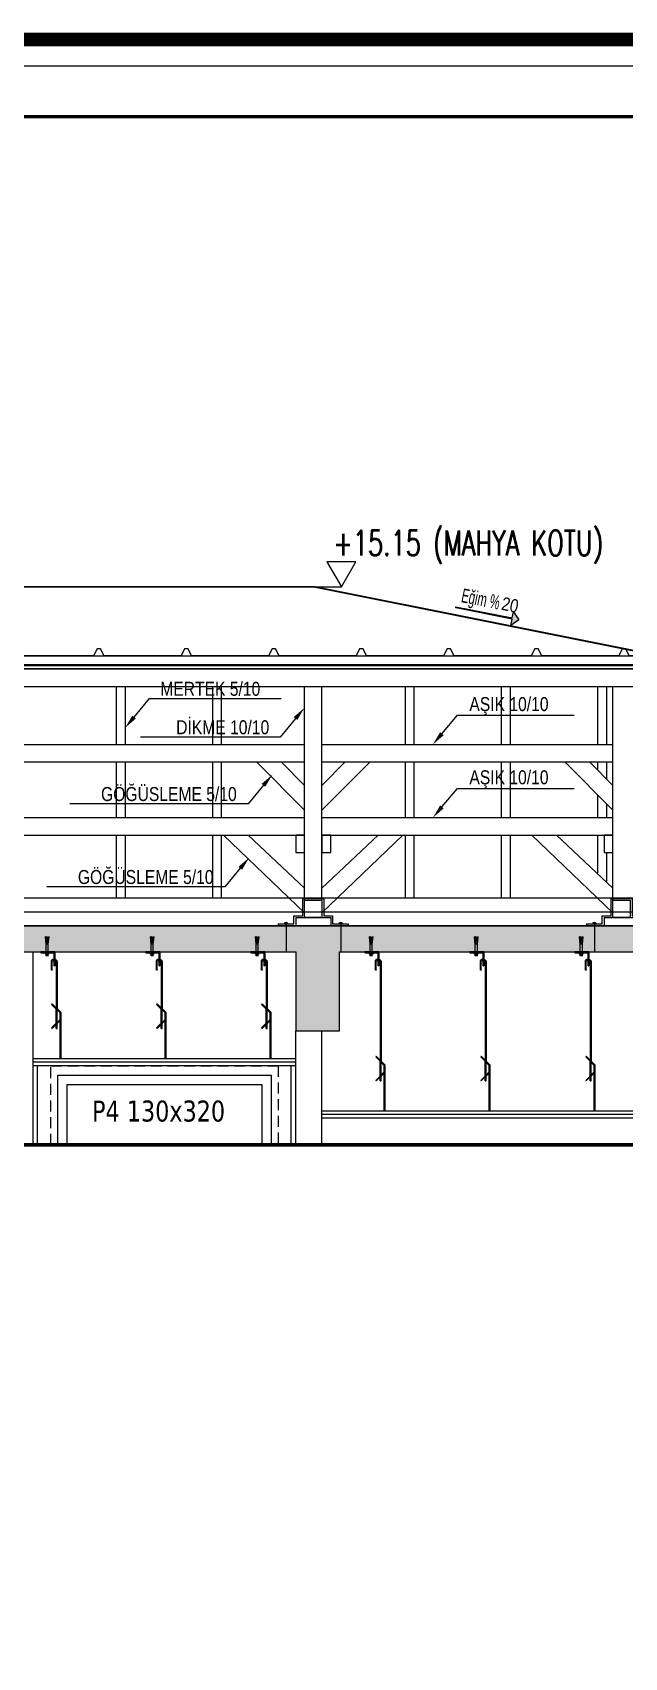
# Model space of a CAD drawing. Header units: inches. Extents: x 21 to 32698, y 13 to 3712.
# Drawn here: x 23749 to 24088, y 2782 to 3711 of the extents above; entities that cross this region are included whole.
import ezdxf
from ezdxf import colors
from ezdxf.entities.mleader import LeaderData, LeaderLine
from ezdxf.enums import TextEntityAlignment as Align
from ezdxf.math import Vec2, Vec3

# ---------------------------------------------------------------- set-up
doc = ezdxf.new("R2010")
doc.units = ezdxf.units.IN
doc.header["$MEASUREMENT"] = 0
for name, pattern in [('Centre', [3.175, 0.635, -0.47625, 1.5875, -0.47625]), ('CIZGI', [0.4, 0.25, -0.15]), ('DOT', [6.35, 0, -6.35]), ('HIDDEN', [9.525, 6.35, -3.175]), ('IMPORT-HIDDEN2', [47.625, 31.75, -15.875])]:
    doc.linetypes.add(name, pattern=pattern)
for name, color, linetype, lineweight in [('Z_MİM_$AUDIT_BAD_LAYER1', 8, 'Continuous', 25), ('Z_MİM_-KM-CEILING', 8, 'Continuous', 25), ('Z_MİM_-KM-DETL-TEXT', 8, 'Continuous', 25), ('Z_MİM_-KM-FLOR-LEVL-1', 8, 'Continuous', 25), ('Z_MİM_-KM-FLOR-LEVL-2', 8, 'Centre', 25), ('Z_MİM_-KM-GLAZ-CWMG-1', 8, 'Continuous', 25), ('Z_MİM_-KM-Gor-05', 8, 'Continuous', 25), ('Z_MİM_-KM-Gor-09', 8, 'Continuous', 25), ('Z_MİM_-KM-IRON-05', 8, 'Continuous', 25), ('Z_MİM_-KM-IRON-09', 8, 'Continuous', 25), ('Z_MİM_-KM-IZO-THERMAL', 8, 'Continuous', 25), ('Z_MİM_-KM-IZO-THERMAL-GLASSWOOL', 8, 'BATTING', 25), ('Z_MİM_-KM-IZO-WATER', 8, 'HIDDEN', 25), ('Z_MİM_-KM-OSB', 8, 'Continuous', 25), ('Z_MİM_-KM-Pafta', 8, 'Continuous', 25), ('Z_MİM_-KM-PATTERN-00', 8, 'Continuous', 25), ('Z_MİM_-KM-PATTERN-STRC', 8, 'Continuous', 25), ('Z_MİM_-KM-RAY-1', 8, 'IMPORT-HIDDEN2', 25), ('Z_MİM_-KM-ROOF-15', 8, 'Continuous', 25), ('Z_MİM_-KM-ROOF-AŞIK', 8, 'Continuous', 25), ('Z_MİM_-KM-ROOF-DİKME', 8, 'Continuous', 25), ('Z_MİM_-KM-ROOF-GÖĞÜSLEME', 8, 'Continuous', 25), ('Z_MİM_-KM-ROOF-MAHYA AŞIĞI', 8, 'Continuous', 25), ('Z_MİM_-KM-ROOF-MERTEK', 8, 'Continuous', 25), ('Z_MİM_-KM-ROOF-RAY', 8, 'DOT', 25), ('Z_MİM_-KM-STRC-CONCRETE', 8, 'Continuous', 25), ('Z_MİM_-KM-TEXT', 8, 'Continuous', 25), ('Z_MİM_-KM-WALL', 8, 'Continuous', 25), ('Z_MİM_-KM-WALL-IZO-WATER', 8, 'HIDDEN', 25), ('Z_MİM_-KM-WALL-PLASTER', 8, 'Continuous', 25), ('Z_MİM_-KM-WINDOW-IDEN', 8, 'Continuous', 25), ('Z_MİM_-KM-WOOD-15', 8, 'Continuous', 25), ('Z_MİM_00', 8, 'Continuous', 25), ('Z_MİM_40-40-kt-kst', 8, 'Continuous', 25), ('Z_MİM__BM_Pafta', 8, 'Continuous', 25), ('Z_MİM_GOR', 8, 'Continuous', 25), ('Z_MİM_TARAMA', 8, 'Continuous', 25)]:
    doc.layers.add(name, color=color, linetype=linetype, lineweight=lineweight)
doc.styles.add('-KM-OLCU', font='ARIALN.TTF')
doc.styles.add('Arial Narrow', font='ARIALN.TTF', dxfattribs={"height": 8})
doc.styles.add('mahal', font='tahoma.ttf')
doc.styles.add('STYLE1', font='arial.ttf', dxfattribs={"height": 1})
doc.styles.add('TEXT 1 romans', font='romans.shx', dxfattribs={"width": 0.7})
doc.linetypes.add('BATTING', pattern='A,0.00254,-2.54,[134,ltypeshp.shx,S=2.54,R=0,X=-2.54,Y=0],-5.08,[134,ltypeshp.shx,S=2.54,R=180,X=2.54,Y=0],-2.54', length=10.16254)

# ---------------------------------------------------------------- blocks, each defined once
blk = doc.blocks.new('*U10')
at = {"layer": 'Z_MİM_-KM-Pafta', "ltscale": 0.5, "const_width": 8}
blk.add_lwpolyline([(15, 3690), (6335, 3690), (6335, 0), (15, 0)], close=True, dxfattribs=at)
at = {"layer": 'Z_MİM_-KM-Pafta', "ltscale": 0.5}
blk.add_lwpolyline([(203.73, 3675), (6265, 3675, -0.414214), (6320, 3620), (6320, 70, -0.414214), (6265, 15), (85, 15, -0.414214), (30, 70), (30, 3499.6)], format="xyb", dxfattribs=at)
at = {"color": 7, "style": 'STYLE1'}
blk.add_attdef('00', (6133.03, 90.15), '', height=80.47, dxfattribs=at)
at = {"layer": 'Z_MİM_-KM-Pafta', "color": 7, "style": 'STYLE1'}
for tag, p, height in [('PAFTA_ADI', (5775.83, 251.03), 33), ('REVIZYON', (5855.91, 178.55), 12.87), ('OLCEK', (5855.91, 76.03), 12.87)]:
    blk.add_attdef(tag, p, '', height=height, dxfattribs=at)
blk = doc.blocks.new('*U13')
at = {"layer": 'Z_MİM_$AUDIT_BAD_LAYER1', "linetype": 'Continuous', "ltscale": 6}
h = blk.add_hatch(dxfattribs=at)
h.set_pattern_fill('ANSI32', color=256, scale=0.04, angle=90, style=0)
h.set_pattern_definition([(135, (-712958.51896, 773173.01754), (-0.26940768363, -0.26940768363), []), (135, (-712958.51896, 773173.19715), (-0.26940768363, -0.26940768363), [])])
h.paths.add_polyline_path([(3.37, 1.5), (3.87, 1.5), (3.87, 4.3), (11.37, 4.3), (11.37, 4.8), (3.37, 4.8)])
h.paths.add_polyline_path([(3.87, -0.4), (3.37, -0.4), (3.37, -3.2), (3.87, -3.2)])
at = {"layer": 'Z_MİM_40-40-kt-kst', "ltscale": 2}
for p, q in [((3.37, 4.8), (3.37, 0.88)), ((3.37, 4.8), (11.37, 4.8)), ((3.37, 1.5), (3.87, 1.5, 0)), ((3.87, 4.3, 0), (3.87, 0.88, 0)), ((11.37, 4.3), (3.87, 4.3, 0)), ((11.37, 4.8), (11.37, 4.3))]:
    blk.add_line(p, q, dxfattribs=at)
at = {"layer": 'Z_MİM_GOR', "ltscale": 50}
for p, q in [((3.37, 0.17), (3.37, -3.2)), ((3.87, 0.17, 0), (3.87, -3.2, 0)), ((2, -0.83, 0), (2, -57.6, 0)), ((2.5, -0.83, 0), (2.5, -57.1, 0)), ((3.37, -0.4), (3.87, -0.4, 0)), ((3.37, -3.2), (3.87, -3.2, 0)), ((4.75, -5.43, 0), (4.75, -0.83, 0)), ((4.95, -5.63, 0), (5.05, -5.63, 0)), ((5.25, -5.43, 0), (5.25, -0.83, 0)), ((-0.25, -59.85, 0), (4.75, -54.85, 0)), ((0.25, -60.06, 0), (5.1, -55.21, 0)), ((4.75, -54.85, 0), (5.1, -55.21, 0)), ((-0.25, -86.2, 0), (-0.25, -59.85, 0)), ((0.25, -86.2, 0), (0.25, -60.06, 0)), ((0.25, -63.74, 0), (5.1, -68.59, 0)), ((0.25, -64.44, 0), (4.75, -68.94, 0)), ((2, -65.49, 0), (2, -58.31, 0)), ((2.5, -65.99, 0), (2.5, -57.81, 0)), ((2, -68.94, 0), (2, -66.19, 0)), ((2.5, -68.94, 0), (2, -68.94, 0)), ((2.5, -68.94, 0), (2.5, -66.69, 0)), ((4.75, -68.94, 0), (5.1, -68.59, 0))]:
    blk.add_line(p, q, dxfattribs=at)
for centre, radius, start, end in [((3.62, -0.83, 0), 1.62, 82.24097, 180), ((3.63, -0.83, 0), 1.13, 77.60639, 179.86574), ((3.62, -0.83, 0), 1.62, 0, 82.24097), ((3.62, -0.83, 0), 1.12, 0, 78.74817), ((4.95, -5.43, 0), 0.2, 180, 270), ((5.05, -5.43, 0), 0.2, 270, 0)]:
    blk.add_arc(centre, radius, start, end, dxfattribs=at)
at = {"layer": 'Z_MİM_TARAMA'}
for p, q in [((7.22, 13.49), (6.55, 13.42)), ((7.02, 9.26), (6.55, 13.42)), ((7.2, 11.7), (8.06, 11.77)), ((7.38, 12.05), (7.22, 13.49)), ((7.22, 11.91), (7.99, 11.96)), ((7.22, 9.7), (8.01, 9.75)), ((7.26, 9.5), (8.01, 9.55)), ((7.3, 9.9), (7.9, 9.95)), ((7.34, 11.51), (7.97, 11.56)), ((7.37, 12.12), (7.88, 12.15)), ((7.43, 9.31), (7.87, 9.34)), ((7.6, 10.06), (7.44, 11.48)), ((7.46, 11.32), (7.79, 11.35)), ((7.48, 11.13), (7.77, 11.15)), ((7.51, 10.93), (7.74, 10.94)), ((7.53, 10.73), (7.72, 10.74)), ((7.55, 10.53), (7.7, 10.54)), ((7.57, 10.33), (7.67, 10.34)), ((7.59, 10.13), (7.65, 10.14)), ((7.64, 10.06), (7.8, 11.48)), ((7.87, 12.05), (8.03, 13.49)), ((8.03, 13.49), (8.69, 13.42)), ((8.22, 9.26), (8.69, 13.42)), ((6.62, 3.5), (6.62, 4.3)), ((6.62, 4.3), (8.62, 4.3)), ((6.62, 3.5), (8.62, 3.5)), ((6.86, 3.5), (6.86, 4.3)), ((6.95, 3.38), (8.37, 3.48)), ((6.95, 3.18), (8.37, 3.28)), ((6.95, 2.98), (8.37, 3.08)), ((6.95, 2.78), (8.37, 2.88)), ((6.95, 2.58), (8.37, 2.68)), ((7.02, 4.3), (7.02, 9.26)), ((7.02, 2.53), (7.02, 3.5)), ((7.02, 2.53), (8.22, 2.53)), ((7.62, 3.5), (7.62, 4.3)), ((8.22, 4.3), (8.22, 9.26)), ((8.22, 2.53), (8.22, 3.5)), ((8.38, 3.5), (8.38, 4.3)), ((8.62, 3.5), (8.62, 4.3))]:
    blk.add_line(p, q, dxfattribs=at)
for centre, radius, start, end in [((7.49, 11.77), 0.3, 111.73309, 261.13394), ((7.62, 9.66), 0.4, 92.80664, 87.19336), ((7.76, 11.77), 0.3, 278.86606, 68.26691)]:
    blk.add_arc(centre, radius, start, end, dxfattribs=at)
blk = doc.blocks.new('*U11')
at = {"layer": 'Z_MİM_$AUDIT_BAD_LAYER1', "linetype": 'Continuous', "ltscale": 6}
h = blk.add_hatch(dxfattribs=at)
h.set_pattern_fill('ANSI32', color=256, scale=0.04, angle=90, style=0)
h.set_pattern_definition([(135, (-712958.51896, 773143.01754), (-0.26940768363, -0.26940768363), []), (135, (-712958.51896, 773143.19715), (-0.26940768363, -0.26940768363), [])])
h.paths.add_polyline_path([(3.37, -28.5), (3.87, -28.5), (3.87, -25.7), (11.37, -25.7), (11.37, -25.2), (3.37, -25.2)])
h.paths.add_polyline_path([(3.87, -30.4), (3.37, -30.4), (3.37, -33.2), (3.87, -33.2)])
at = {"layer": 'Z_MİM_40-40-kt-kst', "ltscale": 2}
for p, q in [((3.37, -25.2), (3.37, -29.12)), ((3.37, -25.2), (11.37, -25.2)), ((3.87, -25.7, 0), (3.87, -29.12, 0)), ((11.37, -25.7), (3.87, -25.7, 0)), ((11.37, -25.2), (11.37, -25.7)), ((3.37, -28.5), (3.87, -28.5, 0))]:
    blk.add_line(p, q, dxfattribs=at)
at = {"layer": 'Z_MİM_GOR', "ltscale": 50}
for p, q in [((2, -30.83, 0), (2, -57.6, 0)), ((2.5, -30.83, 0), (2.5, -57.1, 0)), ((3.37, -29.83), (3.37, -33.2)), ((3.37, -30.4), (3.87, -30.4, 0)), ((3.37, -33.2), (3.87, -33.2, 0)), ((3.87, -29.83, 0), (3.87, -33.2, 0)), ((4.75, -35.43, 0), (4.75, -30.83, 0)), ((4.95, -35.63, 0), (5.05, -35.63, 0)), ((5.25, -35.43, 0), (5.25, -30.83, 0)), ((-0.25, -59.85, 0), (4.75, -54.85, 0)), ((0.25, -60.06, 0), (5.1, -55.21, 0)), ((4.75, -54.85, 0), (5.1, -55.21, 0)), ((-0.25, -86.2, 0), (-0.25, -59.85, 0)), ((0.25, -86.2, 0), (0.25, -60.06, 0)), ((0.25, -63.74, 0), (5.1, -68.59, 0)), ((0.25, -64.44, 0), (4.75, -68.94, 0)), ((2, -65.49, 0), (2, -58.31, 0)), ((2.5, -65.99, 0), (2.5, -57.81, 0)), ((2, -68.94, 0), (2, -66.19, 0)), ((2.5, -68.94, 0), (2, -68.94, 0)), ((2.5, -68.94, 0), (2.5, -66.69, 0)), ((4.75, -68.94, 0), (5.1, -68.59, 0))]:
    blk.add_line(p, q, dxfattribs=at)
for centre, radius, start, end in [((3.62, -30.83, 0), 1.62, 82.24097, 180), ((3.63, -30.83, 0), 1.13, 77.60639, 179.86574), ((3.62, -30.83, 0), 1.62, 0, 82.24097), ((3.62, -30.83, 0), 1.12, 0, 78.74817), ((4.95, -35.43, 0), 0.2, 180, 270), ((5.05, -35.43, 0), 0.2, 270, 0)]:
    blk.add_arc(centre, radius, start, end, dxfattribs=at)
at = {"layer": 'Z_MİM_TARAMA'}
for p, q in [((7.22, -16.51), (6.55, -16.58)), ((7.02, -20.74), (6.55, -16.58)), ((7.2, -18.3), (8.06, -18.23)), ((7.38, -17.95), (7.22, -16.51)), ((7.22, -18.09), (7.99, -18.04)), ((7.34, -18.49), (7.97, -18.44)), ((7.37, -17.88), (7.88, -17.85)), ((7.6, -19.94), (7.44, -18.52)), ((7.64, -19.94), (7.8, -18.52)), ((7.87, -17.95), (8.03, -16.51)), ((8.03, -16.51), (8.69, -16.58)), ((8.22, -20.74), (8.69, -16.58)), ((6.62, -26.5), (6.62, -25.7)), ((6.62, -25.7), (8.62, -25.7)), ((6.62, -26.5), (8.62, -26.5)), ((6.86, -26.5), (6.86, -25.7)), ((6.95, -26.62), (8.37, -26.52)), ((6.95, -26.82), (8.37, -26.72)), ((6.95, -27.02), (8.37, -26.92)), ((6.95, -27.22), (8.37, -27.12)), ((6.95, -27.42), (8.37, -27.32)), ((7.02, -25.7), (7.02, -20.74)), ((7.02, -27.47), (7.02, -26.5)), ((7.02, -27.47), (8.22, -27.47)), ((7.22, -20.3), (8.01, -20.25)), ((7.26, -20.5), (8.01, -20.45)), ((7.3, -20.1), (7.9, -20.05)), ((7.43, -20.69), (7.87, -20.66)), ((7.46, -18.68), (7.79, -18.65)), ((7.48, -18.87), (7.77, -18.85)), ((7.51, -19.07), (7.74, -19.06)), ((7.53, -19.27), (7.72, -19.26)), ((7.55, -19.47), (7.7, -19.46)), ((7.57, -19.67), (7.67, -19.66)), ((7.59, -19.87), (7.65, -19.86)), ((7.62, -26.5), (7.62, -25.7)), ((8.22, -25.7), (8.22, -20.74)), ((8.22, -27.47), (8.22, -26.5)), ((8.38, -26.5), (8.38, -25.7)), ((8.62, -26.5), (8.62, -25.7))]:
    blk.add_line(p, q, dxfattribs=at)
for centre, radius, start, end in [((7.49, -18.23), 0.3, 111.73309, 261.13394), ((7.76, -18.23), 0.3, 278.86606, 68.26691), ((7.62, -20.34), 0.4, 92.80664, 87.19336)]:
    blk.add_arc(centre, radius, start, end, dxfattribs=at)
blk = doc.blocks.new('DWEW')
at = {"layer": 'Z_MİM_-KM-IRON-09'}
for p, q in [((5884.37, -1773.09), (5893.37, -1773.09)), ((5884.37, -1773.09), (5884.37, -1774.09)), ((5887.86, -1772.76), (5889.87, -1772.76)), ((5887.86, -1772.76), (5887.86, -1773.09)), ((5889.87, -1772.76), (5889.87, -1773.09)), ((5915.37, -1773.09), (5924.37, -1773.09)), ((5919.12, -1772.76), (5921.13, -1772.76)), ((5919.12, -1772.76), (5919.12, -1773.09)), ((5921.13, -1772.76), (5921.13, -1773.09)), ((5924.37, -1773.09), (5924.37, -1774.09))]:
    blk.add_line(p, q, dxfattribs=at)
at = {"layer": 'Z_MİM_-KM-IRON-09', "linetype": 'CIZGI'}
for p, q in [((5888.87, -1773.09), (5888.87, -1789.09)), ((5920.12, -1773.09), (5920.12, -1789.09))]:
    blk.add_line(p, q, dxfattribs=at)
at = {"layer": 'Z_MİM_-KM-IRON-09'}
blk.add_lwpolyline([(5893.37, -1773.09), (5893.37, -1768.46), (5898.37, -1768.46), (5898.37, -1758.46), (5910.37, -1758.46), (5910.37, -1768.46), (5915.37, -1768.46), (5915.37, -1773.09)], dxfattribs=at)
for centre in [(5888.87, -1773.43), (5920.12, -1773.43)]:
    blk.add_arc(centre, 1.21, 33.59702, 146.40298, dxfattribs=at)
blk = doc.blocks.new('sdewe')
at = {"layer": 'Z_MİM_-KM-ROOF-AŞIK'}
blk.add_lwpolyline([(111607.99, -7528.56), (111617.99, -7528.56), (111617.99, -7518.56), (111607.99, -7518.56)], close=True, dxfattribs=at)
at = {"layer": 'Z_MİM_-KM-ROOF-MERTEK'}
for p, q in [((111622.99, -7528.56), (111602.99, -7528.56)), ((111602.99, -7528.56), (111602.99, -7533.19)), ((111622.99, -7528.56), (111622.99, -7533.19))]:
    blk.add_line(p, q, dxfattribs=at)
at = {"layer": 'Z_MİM_-KM-IRON-09', "xscale": -1}
blk.add_blockref('DWEW', (117517.36, -5759.1), dxfattribs=at)
blk = doc.blocks.new('*U54')
at = {"layer": 'Z_MİM_-KM-PATTERN-00'}
h = blk.add_hatch(color=256, dxfattribs=at)
h.dxf.hatch_style = 1
h.paths.add_polyline_path([(36.77, 3.94), (32.83, 0), (32.83, 3.58), (0, 3.58), (0, 4.29), (32.83, 4.29), (32.83, 7.87)])
at = {"linetype": 'Continuous'}
blk.add_lwpolyline([(36.77, 3.94), (32.83, 0), (32.83, 3.58), (0, 3.58), (0, 4.29), (32.83, 4.29), (32.83, 7.87)], close=True, dxfattribs=at)
at = {"color": 7, "style": '-KM-OLCU'}
blk.add_attdef('E', (25.36, 7.66), '', height=7.5, dxfattribs=at)
at = {"layer": 'Z_MİM_-KM-TEXT', "color": 7, "style": 'Arial Narrow', "width": 0.7}
blk.add_text('Eğim %%%', height=8, dxfattribs=at).set_placement((2.02, 7.45))
blk = doc.blocks.new('*U15')
blk.add_lwpolyline([(-70.53, 0), (-30.53, 0), (-22.22, 14.4), (-38.85, 14.4), (-30.53, 0)])
at = {"color": 7, "style": 'TEXT 1 romans', "width": 0.7}
blk.add_attdef('+0.00', (-35.2, 17.9), '', height=14.4, dxfattribs=at)
blk = doc.blocks.new('*U33')
at = {"layer": 'Z_MİM_-KM-DETL-TEXT', "color": 7}
ml = blk.add_multileader_mtext('Standard', dxfattribs=at)
ml.set_content('\\A1;{\\fMicrosoft Sans Serif|b0|i0|c162|p34;\\W0.8;AŞIK 10/10}', color=7, style='Arial Narrow')
ml.set_leader_properties()
ml.build(insert=Vec2(0, 0))
ml.multileader.update_dxf_attribs({"text_left_attachment_type": 6, "text_right_attachment_type": 6, "dogleg_length": 5, "arrow_head_size": 8})
ctx = ml.context
ctx.base_point, ctx.char_height, ctx.arrow_head_size, ctx.landing_gap_size, ctx.plane_origin = Vec3(19.23, 16.72), 8, 8, 2.11, Vec3(165.67, -32.45)
ctx.left_attachment, ctx.right_attachment, ctx.text_align_type = 6, 6, 2
notes = []
notes.append((ctx, [(0, (1, 1, 0), (13.95, 16.72), (1, 0), 5.28, [(0, [(0, 0)], 0, [])])]))
ctx.mtext.insert, ctx.mtext.width, ctx.mtext.alignment, ctx.mtext.line_spacing_factor, ctx.mtext.flow_direction = Vec3(66.06, 27.07), 112.0517, 3, 2, 5
for ctx, leaders in notes:
    for number, flags, end, landing, length, lines in leaders:
        leader = LeaderData()
        leader.index, (leader.has_last_leader_line, leader.has_dogleg_vector, leader.attachment_direction) = number, flags
        leader.last_leader_point, leader.dogleg_vector, leader.dogleg_length = Vec3(end), Vec3(landing), length
        for number, points, colour, breaks in lines:
            line = LeaderLine()
            line.index, line.vertices, line.color, line.breaks = number, Vec3.list(points), colors.encode_raw_color(colour), breaks
            leader.lines.append(line)
        ctx.leaders.append(leader)
blk = doc.blocks.new('*U35')
at = {"layer": 'Z_MİM_-KM-DETL-TEXT', "color": 7}
ml = blk.add_multileader_mtext('Standard', dxfattribs=at)
ml.set_content('\\A1;{\\fMicrosoft Sans Serif|b0|i0|c162|p34;\\W0.8;MERTEK 5/10}', color=7, style='Arial Narrow')
ml.set_leader_properties()
ml.build(insert=Vec2(0, 0))
ml.multileader.update_dxf_attribs({"text_left_attachment_type": 6, "text_right_attachment_type": 6, "dogleg_length": 5, "arrow_head_size": 8})
ctx = ml.context
ctx.base_point, ctx.char_height, ctx.arrow_head_size, ctx.landing_gap_size, ctx.plane_origin = Vec3(19.23, 16.72), 8, 8, 2.11, Vec3(165.67, -32.45)
ctx.left_attachment, ctx.right_attachment, ctx.text_align_type = 6, 6, 2
notes = []
notes.append((ctx, [(0, (1, 1, 0), (13.95, 16.72), (1, 0), 5.28, [(0, [(0, 0)], 0, [])])]))
ctx.mtext.insert, ctx.mtext.width, ctx.mtext.alignment, ctx.mtext.line_spacing_factor, ctx.mtext.flow_direction = Vec3(77.25, 26.32), 112.0517, 3, 2, 5
for ctx, leaders in notes:
    for number, flags, end, landing, length, lines in leaders:
        leader = LeaderData()
        leader.index, (leader.has_last_leader_line, leader.has_dogleg_vector, leader.attachment_direction) = number, flags
        leader.last_leader_point, leader.dogleg_vector, leader.dogleg_length = Vec3(end), Vec3(landing), length
        for number, points, colour, breaks in lines:
            line = LeaderLine()
            line.index, line.vertices, line.color, line.breaks = number, Vec3.list(points), colors.encode_raw_color(colour), breaks
            leader.lines.append(line)
        ctx.leaders.append(leader)
blk = doc.blocks.new('*U37')
at = {"layer": 'Z_MİM_-KM-DETL-TEXT', "color": 7}
ml = blk.add_multileader_mtext('Standard', dxfattribs=at)
ml.set_content('\\A1;{\\fMicrosoft Sans Serif|b0|i0|c162|p34;\\W0.8;GÖĞÜSLEME 5/10}', color=7, style='Arial Narrow')
ml.set_leader_properties()
ml.build(insert=Vec2(0, 0))
ml.multileader.update_dxf_attribs({"text_left_attachment_type": 6, "text_right_attachment_type": 6, "dogleg_length": 5, "arrow_head_size": 8})
ctx = ml.context
ctx.base_point, ctx.char_height, ctx.arrow_head_size, ctx.landing_gap_size, ctx.plane_origin = Vec3(-100.04, -16.72), 8, 8, 2.11, Vec3(-165.67, 32.45)
ctx.left_attachment, ctx.right_attachment = 6, 6
notes = []
notes.append((ctx, [(0, (1, 1, 0), (-13.95, -16.72), (-1, 0), 5.28, [(0, [(0, 0)], 0, [])])]))
ctx.mtext.insert, ctx.mtext.width, ctx.mtext.line_spacing_factor, ctx.mtext.flow_direction = Vec3(-97.92, -7.12), 112.0517, 2, 5
for ctx, leaders in notes:
    for number, flags, end, landing, length, lines in leaders:
        leader = LeaderData()
        leader.index, (leader.has_last_leader_line, leader.has_dogleg_vector, leader.attachment_direction) = number, flags
        leader.last_leader_point, leader.dogleg_vector, leader.dogleg_length = Vec3(end), Vec3(landing), length
        for number, points, colour, breaks in lines:
            line = LeaderLine()
            line.index, line.vertices, line.color, line.breaks = number, Vec3.list(points), colors.encode_raw_color(colour), breaks
            leader.lines.append(line)
        ctx.leaders.append(leader)
blk = doc.blocks.new('*U39')
at = {"layer": 'Z_MİM_-KM-DETL-TEXT', "color": 7}
ml = blk.add_multileader_mtext('Standard', dxfattribs=at)
ml.set_content('\\A1;{\\fMicrosoft Sans Serif|b0|i0|c162|p34;\\W0.8;DİKME 10/10}', color=7, style='Arial Narrow')
ml.set_leader_properties()
ml.build(insert=Vec2(0, 0))
ml.multileader.update_dxf_attribs({"text_left_attachment_type": 6, "text_right_attachment_type": 6, "dogleg_length": 5, "arrow_head_size": 8})
ctx = ml.context
ctx.base_point, ctx.char_height, ctx.arrow_head_size, ctx.landing_gap_size, ctx.plane_origin = Vec3(-75.4, -16.72), 8, 8, 2.11, Vec3(-165.67, 32.45)
ctx.left_attachment, ctx.right_attachment = 6, 6
notes = []
notes.append((ctx, [(0, (1, 1, 0), (-13.95, -16.72), (-1, 0), 5.28, [(0, [(0, 0)], 0, [])])]))
ctx.mtext.insert, ctx.mtext.width, ctx.mtext.line_spacing_factor, ctx.mtext.flow_direction = Vec3(-73.28, -7.12), 112.0517, 2, 5
for ctx, leaders in notes:
    for number, flags, end, landing, length, lines in leaders:
        leader = LeaderData()
        leader.index, (leader.has_last_leader_line, leader.has_dogleg_vector, leader.attachment_direction) = number, flags
        leader.last_leader_point, leader.dogleg_vector, leader.dogleg_length = Vec3(end), Vec3(landing), length
        for number, points, colour, breaks in lines:
            line = LeaderLine()
            line.index, line.vertices, line.color, line.breaks = number, Vec3.list(points), colors.encode_raw_color(colour), breaks
            leader.lines.append(line)
        ctx.leaders.append(leader)
blk = doc.blocks.new('-KM_Çatı B Kesiti1')
blk.add_line((0, 0), (3930, 0))
at = {"layer": 'Z_MİM_-KM-Gor-05'}
for p, q in [((2947.5, 136.76), (2947.5, 103.6)), ((2952.5, 136.76), (2952.5, 103.6)), ((3002.5, 136.76), (3002.5, 103.6)), ((3007.5, 136.76), (3007.5, 103.6)), ((3112.5, 136.76), (3112.5, 103.6)), ((3117.5, 136.76), (3117.5, 103.6)), ((3167.5, 136.76), (3167.5, 103.6)), ((3172.5, 136.76), (3172.5, 103.6)), ((3222.5, 136.76), (3222.5, 103.6)), ((3227.5, 136.76), (3227.5, 103.6)), ((2947.5, 93.6), (2947.5, 61.76)), ((2952.5, 93.6), (2952.5, 61.76)), ((3002.5, 93.6), (3002.5, 61.76)), ((3007.5, 93.6), (3007.5, 61.76)), ((3112.5, 93.6), (3112.5, 61.76)), ((3117.5, 93.6), (3117.5, 61.76)), ((3167.5, 93.6), (3167.5, 61.76)), ((3172.5, 93.6), (3172.5, 61.76)), ((3222.5, 93.6), (3222.5, 88.92)), ((3227.5, 93.6), (3227.5, 83.9)), ((3222.5, 74.75), (3222.5, 61.76)), ((3227.5, 69.72), (3227.5, 61.76)), ((2947.5, 51.76), (2947.5, 16)), ((2952.5, 51.76), (2952.5, 16)), ((3002.5, 51.76), (3002.5, 16)), ((3007.5, 51.76), (3007.5, 16)), ((3112.5, 51.76), (3112.5, 16)), ((3117.5, 51.76), (3117.5, 16)), ((3167.5, 51.76), (3167.5, 16)), ((3172.5, 51.76), (3172.5, 16)), ((3222.5, 51.76), (3222.5, 30.2)), ((3227.5, 41.76), (3227.5, 25.18)), ((3222.5, 16.03), (3222.5, 16))]:
    blk.add_line(p, q, dxfattribs=at)
at = {"layer": 'Z_MİM_-KM-Gor-09'}
for p, q in [((2851, 103.6), (3055, 103.6)), ((3065, 103.6), (3231.2, 103.6)), ((2851, 93.6), (3055, 93.6)), ((3065, 93.6), (3231.2, 93.6)), ((2851, 61.76), (3055, 61.76)), ((3065, 61.76), (3231.2, 61.76)), ((2851, 51.76), (3055, 51.76)), ((3065, 51.76), (3231.2, 51.76))]:
    blk.add_line(p, q, dxfattribs=at)
at = {"layer": 'Z_MİM_-KM-IZO-THERMAL', "ltscale": 1.5}
blk.add_line((53.2, 16), (3877.2, 16), dxfattribs=at)
at = {"layer": 'Z_MİM_-KM-IZO-THERMAL-GLASSWOOL', "ltscale": 0.7}
blk.add_line((53.2, 8), (3877.2, 8), dxfattribs=at)
at = {"layer": 'Z_MİM_-KM-IZO-WATER', "linetype": 'ByBlock'}
for points in [[(3859.8, 35.21), (3849.94, 37.18), (3846.19, 37.26), (3286.67, 149.16), (934.61, 149.16), (733.21, 109.1), (442.22, 109.1), (83.8, 37.47), (80.86, 37.34), (71, 35.37)], [(3859.74, 34.91), (3849.9, 36.87), (3846.16, 36.95), (3286.64, 148.86), (934.64, 148.86), (733.24, 108.79), (442.25, 108.79), (83.84, 37.17), (80.9, 37.03), (71.06, 35.07)], [(3859.68, 34.61), (3849.87, 36.57), (3846.13, 36.65), (3286.61, 148.56), (934.67, 148.56), (733.27, 108.49), (442.28, 108.49), (83.88, 36.86), (80.93, 36.73), (71.12, 34.77)]]:
    blk.add_lwpolyline(points, dxfattribs=at)
at = {"layer": 'Z_MİM_-KM-OSB'}
blk.add_lwpolyline([(934.67, 148.56), (733.27, 108.49), (442.28, 108.49), (62.73, 32.58), (63.09, 30.81), (442.46, 106.69), (733.45, 106.69), (934.85, 146.76), (3286.43, 146.76), (3866.69, 30.7), (3867.05, 32.47), (3286.61, 148.56)], close=True, dxfattribs=at)
at = {"layer": 'Z_MİM_-KM-ROOF-15'}
for points in [[(2934.55, 154.16), (2890.55, 154.16), (2888.55, 158.16), (2886.55, 158.16), (2884.55, 154.16)], [(2984.55, 154.16), (2940.55, 154.16), (2938.55, 158.16), (2936.55, 158.16), (2934.55, 154.16)], [(3034.55, 154.16), (2990.55, 154.16), (2988.55, 158.16), (2986.55, 158.16), (2984.55, 154.16)], [(3084.55, 154.16), (3040.55, 154.16), (3038.55, 158.16), (3036.55, 158.16), (3034.55, 154.16)], [(3134.55, 154.16), (3090.55, 154.16), (3088.55, 158.16), (3086.55, 158.16), (3084.55, 154.16)], [(3184.55, 154.16), (3140.55, 154.16), (3138.55, 158.16), (3136.55, 158.16), (3134.55, 154.16)], [(3234.55, 154.16), (3190.55, 154.16), (3188.55, 158.16), (3186.55, 158.16), (3184.55, 154.16)], [(3284.55, 154.16), (3240.55, 154.16), (3238.55, 158.16), (3236.55, 158.16), (3234.55, 154.16)]]:
    blk.add_lwpolyline(points, dxfattribs=at)
at = {"layer": 'Z_MİM_-KM-ROOF-15', "linetype": 'ByBlock'}
blk.add_lwpolyline([(57.81, 32.74), (56.84, 37.64), (441.73, 114.1), (732.72, 114.1), (934.12, 154.16), (3287.16, 154.16), (3873.54, 37.56), (3872.56, 32.66), (3286.67, 149.16), (934.61, 149.16), (733.21, 109.1), (442.22, 109.1)], close=True, dxfattribs=at)
at = {"layer": 'Z_MİM_-KM-ROOF-DİKME'}
for p, q in [((3055, 14.63), (3055, 136.76)), ((3065, 14.63), (3065, 136.76)), ((3231.2, 14.63), (3231.2, 136.76))]:
    blk.add_line(p, q, dxfattribs=at)
at = {"layer": 'Z_MİM_-KM-ROOF-GÖĞÜSLEME'}
for p, q in [((3027.53, 93.6), (3055, 66.01)), ((3041.64, 93.6), (3055, 80.18)), ((3092.47, 93.6), (3065, 66.01)), ((3078.36, 93.6), (3065, 80.18)), ((3203.73, 93.6), (3231.19, 66.01)), ((3217.84, 93.6), (3231.19, 80.18)), ((3008.73, 51.76, 0), (3054.99, 7.29, 0)), ((3022.84, 51.76, 0), (3054.99, 21.47, 0)), ((3111.27, 51.76, 0), (3065, 7.29, 0)), ((3097.16, 51.76, 0), (3065, 21.47, 0)), ((3184.93, 51.76, 0), (3231.19, 7.29, 0)), ((3199.04, 51.76, 0), (3231.19, 21.47, 0))]:
    blk.add_line(p, q, dxfattribs=at)
at = {"layer": 'Z_MİM_-KM-ROOF-MAHYA AŞIĞI'}
blk.add_lwpolyline([(3867.2, 20.4), (3866.69, 30.7), (3286.43, 146.76), (934.85, 146.76), (733.45, 106.69), (442.46, 106.69), (62.8, 30.76), (62.8, 20.56), (443.45, 96.69), (733.45, 96.69), (934.85, 136.76), (3285.44, 136.76)], close=True, dxfattribs=at)
at = {"layer": 'Z_MİM_-KM-ROOF-RAY', "const_width": 1}
blk.add_lwpolyline([(442.46, 108.69), (542.5, 128.7), (834.39, 128.7), (1159.54, 193.73), (3060.47, 193.73), (3284.6, 148.9)], dxfattribs=at)
at = {"layer": 'Z_MİM_-KM-WALL-IZO-WATER', "ltscale": 0.8, "const_width": 0.3}
blk.add_lwpolyline([(3859.77, 35.06), (3849.92, 37.02), (3846.18, 37.11), (3286.65, 149.01), (934.63, 149.01), (733.23, 108.95), (442.24, 108.95), (83.82, 37.32), (80.88, 37.18), (71.03, 35.22)], dxfattribs=at)
at = {"layer": 'Z_MİM_-KM-WALL-IZO-WATER', "const_width": 0.3}
blk.add_lwpolyline([(3859.71, 34.76), (3849.89, 36.72), (3846.14, 36.8), (3286.62, 148.71), (934.66, 148.71), (733.26, 108.64), (442.27, 108.64), (83.86, 37.01), (80.92, 36.88), (71.09, 34.92)], dxfattribs=at)
at = {"layer": 'Z_MİM_-KM-WOOD-15'}
for points in [[(3055, 51.76), (3050, 51.76), (3050, 41.76), (3055, 41.76)], [(3070, 51.76), (3065, 51.76), (3065, 41.76), (3070, 41.76)], [(3231.2, 51.76), (3226.2, 51.76), (3226.2, 41.76), (3231.2, 41.76)]]:
    blk.add_lwpolyline(points, close=True, dxfattribs=at)
at = {"rotation": 348.6900675259802}
blk.add_blockref('*U54', (3140.72, 178.11), dxfattribs=at).add_auto_attribs({'E': '20'})
for name, p in [('*U35', (2952.5, 113.08)), ('*U33', (3128.41, 103.6)), ('*U39', (3055, 124.55)), ('*U37', (3036.71, 86.38)), ('*U33', (3128.41, 61.76)), ('*U37', (3023.46, 38.96, 0))]:
    blk.add_blockref(name, p)
at = {"layer": 'Z_MİM_-KM-ROOF-AŞIK', "xscale": -1}
for p in [(114672.99, 7533.19), (114849.18, 7533.19)]:
    blk.add_blockref('sdewe', p, dxfattribs=at)

msp = doc.modelspace()

# ---------------------------------------------------------------- hatches: boundary and pattern name
at = {"layer": 'Z_MİM_-KM-PATTERN-STRC'}
msp.add_hatch(color=256, dxfattribs=at).paths.add_polyline_path([(20919.84, 3200.52), (20859.84, 3200.52), (20859.84, 3185.52), (20919.84, 3185.52), (20919.84, 3140.52), (20949.84, 3140.52), (20949.84, 3185.52), (21209.84, 3185.52), (21209.84, 3140.52), (21234.84, 3140.52), (21234.84, 3185.52), (21849.84, 3185.52), (21849.84, 3140.52), (21874.84, 3140.52), (21874.84, 3185.52), (22494.84, 3185.52), (22494.84, 3140.52), (22519.84, 3140.52), (22519.84, 3185.52), (23219.84, 3185.52), (23219.84, 3140.52), (23244.84, 3140.52), (23244.84, 3185.52), (23899.84, 3185.52), (23899.84, 3140.52), (23924.84, 3140.52), (23924.84, 3185.52), (24679.84, 3185.52), (24679.84, 3140.52), (24709.84, 3140.52), (24709.84, 3185.52), (24769.84, 3185.52), (24769.84, 3200.52), (24709.84, 3200.52)])

# ---------------------------------------------------------------- linework, layer by layer
at = {"layer": 'Z_MİM_-KM-CEILING'}
for points in [[(23899.84, 3122.52), (23749.84, 3122.52)], [(23899.84, 3120.52), (23749.84, 3120.52)], [(24199.8, 3092.52), (23914.84, 3092.52)], [(24199.8, 3090.52), (23914.84, 3090.52)]]:
    msp.add_lwpolyline(points, dxfattribs=at)
at = {"layer": 'Z_MİM_-KM-FLOR-LEVL-2', "ltscale": 20}
msp.add_line((20591.46, 3200.52), (25142.08, 3200.52), dxfattribs=at)
at = {"layer": 'Z_MİM_-KM-GLAZ-CWMG-1'}
for points in [[(23763.84, 3075.26), (23763.84, 3115.12), (23885.84, 3115.12), (23885.84, 3075.26)], [(23769.28, 3075.26), (23769.28, 3109.72), (23880.48, 3109.72), (23880.48, 3075.26)]]:
    msp.add_lwpolyline(points, dxfattribs=at)
at = {"layer": 'Z_MİM_-KM-IRON-05'}
for points in [[(23899.84, 3124.52), (23749.84, 3124.52)], [(24199.8, 3094.52), (23914.84, 3094.52)]]:
    msp.add_lwpolyline(points, dxfattribs=at)
at = {"layer": 'Z_MİM_-KM-RAY-1', "ltscale": 0.2}
msp.add_lwpolyline([(23759.84, 3075.26), (23759.84, 3120.52), (23889.84, 3120.52), (23889.84, 3075.26)], dxfattribs=at)
at = {"layer": 'Z_MİM_-KM-STRC-CONCRETE'}
msp.add_lwpolyline([(21874.84, 3185.52), (22494.84, 3185.52), (22494.84, 3140.52), (22519.84, 3140.52), (22519.84, 3185.52), (23219.84, 3185.52), (23219.84, 3140.52), (23244.84, 3140.52), (23244.84, 3185.52), (23899.84, 3185.52), (23899.84, 3140.52), (23924.84, 3140.52), (23924.84, 3185.52), (24679.84, 3185.52), (24679.84, 3140.52), (24709.84, 3140.52), (24709.84, 3185.52), (24769.84, 3185.52), (24769.84, 3200.52), (24709.84, 3200.52), (20919.84, 3200.52)], dxfattribs=at)
at = {"layer": 'Z_MİM_-KM-WALL'}
for p, q in [((23749.84, 3075.26), (23749.84, 3185.52)), ((23899.84, 3075.26), (23899.84, 3140.52)), ((23914.84, 3075.26), (23914.84, 3140.52))]:
    msp.add_line(p, q, dxfattribs=at)
at = {"layer": 'Z_MİM_-KM-WALL-PLASTER'}
for p, q in [((23752.34, 3075.26), (23752.34, 3120.52)), ((23897.34, 3075.26), (23897.34, 3120.52))]:
    msp.add_line(p, q, dxfattribs=at)

# ---------------------------------------------------------------- block references
at = {"layer": 'Z_MİM_-KM-CEILING', "xscale": -1}
for name, p in [('*U11', (23765.49, 3210.72)), ('*U11', (23825.49, 3210.72)), ('*U11', (23885.49, 3210.72)), ('*U13', (23950.65, 3180.72)), ('*U13', (24010.65, 3180.72)), ('*U13', (24070.65, 3180.72))]:
    msp.add_blockref(name, p, dxfattribs=at)
at = {"layer": 'Z_MİM_00'}
msp.add_blockref('*U10', (20262.55, 17.05), dxfattribs=at)

# ---------------------------------------------------------------- texts
at = {"layer": 'Z_MİM_-KM-WINDOW-IDEN', "color": 7, "style": 'mahal', "width": 0.9}
msp.add_text('P4 130x320', height=12, dxfattribs=at).set_placement((23821.5, 3088.59, 0), align=Align.CENTER)

# ---------------------------------------------------------------- next in the draw order: block references
at = {"layer": 'Z_MİM_00'}
msp.add_blockref('-KM_Çatı B Kesiti1', (20849.84, 3200.52), dxfattribs=at)

# ---------------------------------------------------------------- next in the draw order: linework, layer by layer
at = {"layer": 'Z_MİM__BM_Pafta', "transparency": 33554687, "const_width": 2}
msp.add_lwpolyline([(20495.89, 3662.98), (25229.23, 3662.98), (25229.23, 3075.26), (20495.89, 3075.26)], close=True, dxfattribs=at)

# ---------------------------------------------------------------- next in the draw order: block references
at = {"layer": 'Z_MİM_-KM-FLOR-LEVL-1'}
msp.add_blockref('*U15', (23956.48, 3394.17), dxfattribs=at).add_auto_attribs({'+0.00': '+15.15 (MAHYA KOTU)'})

doc.saveas('drawing.dxf')
